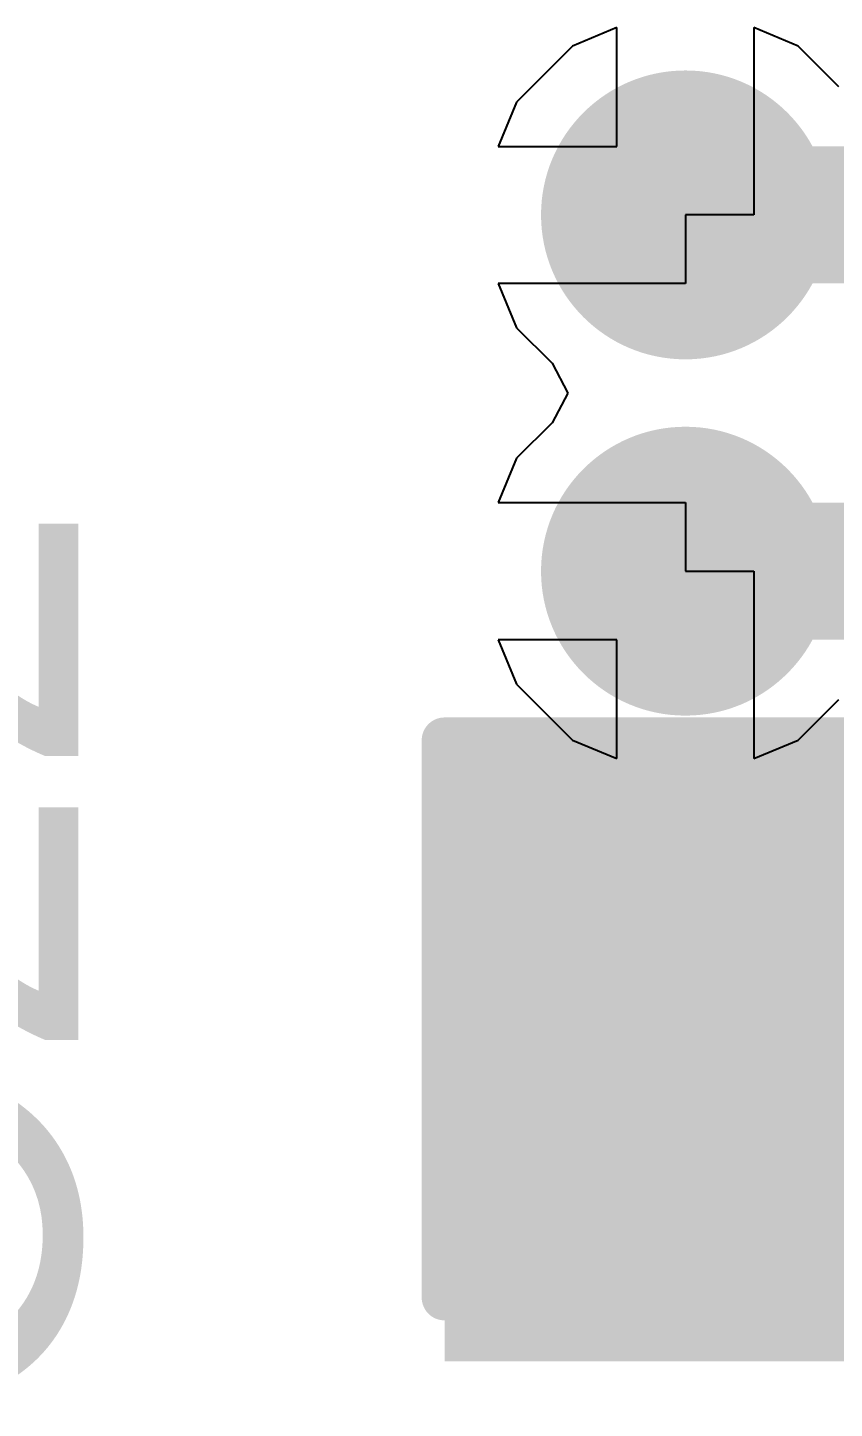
# Model space of a CAD drawing. Header units: inches. Extents: x -18 to 237, y -41 to 211.
# Drawn here: x 27.219 to 29.463, y 76.243 to 80.082 of the extents above; entities that cross this region are included whole.
import ezdxf

# ---------------------------------------------------------------- set-up
doc = ezdxf.new("R2010")
doc.units = ezdxf.units.IN
for name, color, linetype in [('Bottom Layer', 5, 'Continuous'), ('Bottom Solder', 6, 'Continuous'), ('Drill Drawing', 1, 'Continuous'), ('Top Layer', 1, 'Continuous'), ('Top Overlay', 2, 'Continuous'), ('Top Paste', 8, 'Continuous'), ('Top Solder', 216, 'Continuous'), ('Via Holes', 16, 'Continuous')]:
    doc.layers.add(name, color=color, linetype=linetype)
doc.styles.add('Arial', font='', dxfattribs={"height": 0.2})
doc.styles.get('Arial').set_extended_font_data('Arial')

# ---------------------------------------------------------------- blocks, each defined once
blk = doc.blocks.new('C___1210_145')
at = {"layer": 'Top Layer'}
blk.add_hatch(color=1, dxfattribs=at).paths.add_polyline_path([(-2.032, 1.397), (-0.508, 1.397), (-0.508, -1.397), (-2.032, -1.397)])
at = {"layer": 'Top Paste'}
blk.add_hatch(color=8, dxfattribs=at).paths.add_polyline_path([(-2.032, 1.397), (-0.508, 1.397), (-0.508, -1.397), (-2.032, -1.397)])
at = {"layer": 'Top Solder'}
blk.add_hatch(color=216, dxfattribs=at).paths.add_polyline_path([(-2.1336, 1.4986), (-0.4064, 1.4986), (-0.4064, -1.4986), (-2.1336, -1.4986)])
at = {"layer": 'Top Overlay'}
for points in [[(-2.1336, -1.4986, 0.127, 0.127, 0), (-2.1336, 1.4986, 0.127, 0.127, 0)], [(-0.5842, -1.4986, 0.127, 0.127, 0), (-2.1336, -1.4986, 0.127, 0.127, 0)]]:
    blk.add_lwpolyline(points, format="xyseb", dxfattribs=at)
for points in [[(-2.16535, -1.4986, 0.0635, 0.0635, 1), (-2.10185, -1.4986, 0.0635, 0.0635, 1)], [(-2.16535, -1.4986, 0.0635, 0.0635, 1), (-2.10185, -1.4986, 0.0635, 0.0635, 1)], [(-0.61595, -1.4986, 0.0635, 0.0635, 1), (-0.55245, -1.4986, 0.0635, 0.0635, 1)]]:
    blk.add_lwpolyline(points, format="xyseb", close=True, dxfattribs=at)

msp = doc.modelspace()

# ---------------------------------------------------------------- hatches: boundary and pattern name
at = {"layer": 'Bottom Layer'}
h = msp.add_hatch(color=5, dxfattribs=at)
edge = h.paths.add_edge_path()
edge.add_arc((29.0486, 79.5609), 0.3, 0, 360)
h = msp.add_hatch(color=5, dxfattribs=at)
edge = h.paths.add_edge_path()
edge.add_arc((29.0486, 78.5703), 0.3, 0, 360)
at = {"layer": 'Bottom Solder'}
h = msp.add_hatch(color=6, dxfattribs=at)
edge = h.paths.add_edge_path()
edge.add_arc((29.0486, 79.5609), 0.4016, 0, 360)
h = msp.add_hatch(color=6, dxfattribs=at)
edge = h.paths.add_edge_path()
edge.add_arc((29.0486, 78.5703), 0.4016, 0, 360)
at = {"layer": 'Top Layer'}
h = msp.add_hatch(color=1, dxfattribs=at)
edge = h.paths.add_edge_path()
edge.add_arc((29.0486, 79.5609), 0.3, 0, 360)
h = msp.add_hatch(color=1, dxfattribs=at)
edge = h.paths.add_edge_path()
edge.add_arc((29.0486, 78.5703), 0.3, 0, 360)
at = {"layer": 'Top Solder'}
h = msp.add_hatch(color=216, dxfattribs=at)
edge = h.paths.add_edge_path()
edge.add_arc((29.0486, 79.5609), 0.4016, 0, 360)
h = msp.add_hatch(color=216, dxfattribs=at)
edge = h.paths.add_edge_path()
edge.add_arc((29.0486, 78.5703), 0.4016, 0, 360)
at = {"layer": 'Via Holes'}
h = msp.add_hatch(color=7, dxfattribs=at)
edge = h.paths.add_edge_path()
edge.add_arc((29.0486, 79.5609), 0.15, 0, 360)
h = msp.add_hatch(color=7, dxfattribs=at)
edge = h.paths.add_edge_path()
edge.add_arc((29.0486, 78.5703), 0.15, 0, 360)

# ---------------------------------------------------------------- linework, layer by layer
at = {"layer": 'Bottom Layer'}
for p, q in [((28.8581, 80.0816), (28.7348, 80.0305)), ((28.8581, 79.7514), (28.8581, 80.0816)), ((29.3624, 80.0305), (29.2391, 80.0816)), ((29.2391, 80.0816), (29.2391, 79.5609)), ((28.7348, 80.0305), (28.5789, 79.8747)), ((29.4756, 79.9174), (29.3624, 80.0305)), ((28.5789, 79.8747), (28.5279, 79.7514)), ((28.5279, 79.7514), (28.8581, 79.7514)), ((29.2391, 79.5609), (29.0486, 79.5609)), ((29.0486, 79.5609), (29.0486, 79.3704)), ((29.0486, 79.3704), (28.5279, 79.3704)), ((28.5279, 79.3704), (28.5789, 79.2471)), ((28.5789, 79.2471), (28.6775, 79.1486)), ((28.6775, 79.1486), (28.7213, 79.0656)), ((28.7213, 79.0656), (28.6775, 78.9826)), ((28.6775, 78.9826), (28.5789, 78.8841)), ((28.5789, 78.8841), (28.5279, 78.7608)), ((28.5279, 78.7608), (29.0486, 78.7608)), ((29.0486, 78.7608), (29.0486, 78.5703)), ((29.0486, 78.5703), (29.2391, 78.5703)), ((29.2391, 78.5703), (29.2391, 78.0495)), ((28.8581, 78.3798), (28.5279, 78.3798)), ((28.5279, 78.3798), (28.5789, 78.2565)), ((28.8581, 78.0495), (28.8581, 78.3798)), ((28.5789, 78.2565), (28.7348, 78.1006)), ((29.3624, 78.1006), (29.4756, 78.2138)), ((28.7348, 78.1006), (28.8581, 78.0495)), ((29.2391, 78.0495), (29.3624, 78.1006))]:
    msp.add_line(p, q, dxfattribs=at)
at = {"layer": 'Drill Drawing'}
for points in [[(28.9216, 79.6879, 0.0508, 0.0508, 0), (29.0486, 79.8149, 0.0508, 0.0508, 0)], [(29.0486, 79.8149, 0.0508, 0.0508, 0), (29.1756, 79.6879, 0.0508, 0.0508, 0)], [(28.9724, 79.6371, 0.0508, 0.0508, 0), (29.0486, 79.7133, 0.0508, 0.0508, 0)], [(29.0486, 79.7133, 0.0508, 0.0508, 0), (29.1248, 79.6371, 0.0508, 0.0508, 0)], [(28.7946, 79.6879, 0.0508, 0.0508, 0), (28.9216, 79.5609, 0.0508, 0.0508, 0)], [(28.7946, 79.6879, 0.0508, 0.0508, 0), (28.9216, 79.6879, 0.0508, 0.0508, 0)], [(29.1756, 79.6879, 0.0508, 0.0508, 0), (29.3026, 79.6879, 0.0508, 0.0508, 0)], [(29.1756, 79.5609, 0.0508, 0.0508, 0), (29.3026, 79.6879, 0.0508, 0.0508, 0)], [(28.8962, 79.6371, 0.0508, 0.0508, 0), (28.9724, 79.5609, 0.0508, 0.0508, 0)], [(28.8962, 79.6371, 0.0508, 0.0508, 0), (28.9724, 79.6371, 0.0508, 0.0508, 0)], [(29.1248, 79.6371, 0.0508, 0.0508, 0), (29.201, 79.6371, 0.0508, 0.0508, 0)], [(29.1248, 79.5609, 0.0508, 0.0508, 0), (29.201, 79.6371, 0.0508, 0.0508, 0)], [(28.7946, 79.4339, 0.0508, 0.0508, 0), (28.9216, 79.5609, 0.0508, 0.0508, 0)], [(28.8962, 79.4847, 0.0508, 0.0508, 0), (28.9724, 79.5609, 0.0508, 0.0508, 0)], [(29.1248, 79.5609, 0.0508, 0.0508, 0), (29.201, 79.4847, 0.0508, 0.0508, 0)], [(29.1756, 79.5609, 0.0508, 0.0508, 0), (29.3026, 79.4339, 0.0508, 0.0508, 0)], [(28.8962, 79.4847, 0.0508, 0.0508, 0), (28.9724, 79.4847, 0.0508, 0.0508, 0)], [(28.9724, 79.4847, 0.0508, 0.0508, 0), (29.0486, 79.4085, 0.0508, 0.0508, 0)], [(29.0486, 79.4085, 0.0508, 0.0508, 0), (29.1248, 79.4847, 0.0508, 0.0508, 0)], [(29.1248, 79.4847, 0.0508, 0.0508, 0), (29.201, 79.4847, 0.0508, 0.0508, 0)], [(28.7946, 79.4339, 0.0508, 0.0508, 0), (28.9216, 79.4339, 0.0508, 0.0508, 0)], [(28.9216, 79.4339, 0.0508, 0.0508, 0), (29.0486, 79.3069, 0.0508, 0.0508, 0)], [(29.0486, 79.3069, 0.0508, 0.0508, 0), (29.1756, 79.4339, 0.0508, 0.0508, 0)], [(29.1756, 79.4339, 0.0508, 0.0508, 0), (29.3026, 79.4339, 0.0508, 0.0508, 0)], [(28.9216, 78.6973, 0.0508, 0.0508, 0), (29.0486, 78.8243, 0.0508, 0.0508, 0)], [(29.0486, 78.8243, 0.0508, 0.0508, 0), (29.1756, 78.6973, 0.0508, 0.0508, 0)], [(28.9724, 78.6465, 0.0508, 0.0508, 0), (29.0486, 78.7227, 0.0508, 0.0508, 0)], [(29.0486, 78.7227, 0.0508, 0.0508, 0), (29.1248, 78.6465, 0.0508, 0.0508, 0)], [(28.7946, 78.6973, 0.0508, 0.0508, 0), (28.9216, 78.5703, 0.0508, 0.0508, 0)], [(28.7946, 78.6973, 0.0508, 0.0508, 0), (28.9216, 78.6973, 0.0508, 0.0508, 0)], [(29.1756, 78.6973, 0.0508, 0.0508, 0), (29.3026, 78.6973, 0.0508, 0.0508, 0)], [(29.1756, 78.5703, 0.0508, 0.0508, 0), (29.3026, 78.6973, 0.0508, 0.0508, 0)], [(28.8962, 78.6465, 0.0508, 0.0508, 0), (28.9724, 78.5703, 0.0508, 0.0508, 0)], [(28.8962, 78.6465, 0.0508, 0.0508, 0), (28.9724, 78.6465, 0.0508, 0.0508, 0)], [(29.1248, 78.6465, 0.0508, 0.0508, 0), (29.201, 78.6465, 0.0508, 0.0508, 0)], [(29.1248, 78.5703, 0.0508, 0.0508, 0), (29.201, 78.6465, 0.0508, 0.0508, 0)], [(28.7946, 78.4433, 0.0508, 0.0508, 0), (28.9216, 78.5703, 0.0508, 0.0508, 0)], [(28.8962, 78.4941, 0.0508, 0.0508, 0), (28.9724, 78.5703, 0.0508, 0.0508, 0)], [(29.1248, 78.5703, 0.0508, 0.0508, 0), (29.201, 78.4941, 0.0508, 0.0508, 0)], [(29.1756, 78.5703, 0.0508, 0.0508, 0), (29.3026, 78.4433, 0.0508, 0.0508, 0)], [(28.8962, 78.4941, 0.0508, 0.0508, 0), (28.9724, 78.4941, 0.0508, 0.0508, 0)], [(28.9724, 78.4941, 0.0508, 0.0508, 0), (29.0486, 78.4179, 0.0508, 0.0508, 0)], [(29.0486, 78.4179, 0.0508, 0.0508, 0), (29.1248, 78.4941, 0.0508, 0.0508, 0)], [(29.1248, 78.4941, 0.0508, 0.0508, 0), (29.201, 78.4941, 0.0508, 0.0508, 0)], [(28.7946, 78.4433, 0.0508, 0.0508, 0), (28.9216, 78.4433, 0.0508, 0.0508, 0)], [(28.9216, 78.4433, 0.0508, 0.0508, 0), (29.0486, 78.3163, 0.0508, 0.0508, 0)], [(29.0486, 78.3163, 0.0508, 0.0508, 0), (29.1756, 78.4433, 0.0508, 0.0508, 0)], [(29.1756, 78.4433, 0.0508, 0.0508, 0), (29.3026, 78.4433, 0.0508, 0.0508, 0)]]:
    msp.add_lwpolyline(points, format="xyseb", dxfattribs=at)
for points in [[(29.0359, 79.8149, 0.0254, 0.0254, 1), (29.0613, 79.8149, 0.0254, 0.0254, 1)], [(29.0359, 79.8149, 0.0254, 0.0254, 1), (29.0613, 79.8149, 0.0254, 0.0254, 1)], [(29.0359, 79.7133, 0.0254, 0.0254, 1), (29.0613, 79.7133, 0.0254, 0.0254, 1)], [(29.0359, 79.7133, 0.0254, 0.0254, 1), (29.0613, 79.7133, 0.0254, 0.0254, 1)], [(28.7819, 79.6879, 0.0254, 0.0254, 1), (28.8073, 79.6879, 0.0254, 0.0254, 1)], [(28.7819, 79.6879, 0.0254, 0.0254, 1), (28.8073, 79.6879, 0.0254, 0.0254, 1)], [(28.9089, 79.6879, 0.0254, 0.0254, 1), (28.9343, 79.6879, 0.0254, 0.0254, 1)], [(28.9089, 79.6879, 0.0254, 0.0254, 1), (28.9343, 79.6879, 0.0254, 0.0254, 1)], [(29.1629, 79.6879, 0.0254, 0.0254, 1), (29.1883, 79.6879, 0.0254, 0.0254, 1)], [(29.1629, 79.6879, 0.0254, 0.0254, 1), (29.1883, 79.6879, 0.0254, 0.0254, 1)], [(29.2899, 79.6879, 0.0254, 0.0254, 1), (29.3153, 79.6879, 0.0254, 0.0254, 1)], [(29.2899, 79.6879, 0.0254, 0.0254, 1), (29.3153, 79.6879, 0.0254, 0.0254, 1)], [(28.8835, 79.6371, 0.0254, 0.0254, 1), (28.9089, 79.6371, 0.0254, 0.0254, 1)], [(28.8835, 79.6371, 0.0254, 0.0254, 1), (28.9089, 79.6371, 0.0254, 0.0254, 1)], [(28.9597, 79.6371, 0.0254, 0.0254, 1), (28.9851, 79.6371, 0.0254, 0.0254, 1)], [(28.9597, 79.6371, 0.0254, 0.0254, 1), (28.9851, 79.6371, 0.0254, 0.0254, 1)], [(29.1121, 79.6371, 0.0254, 0.0254, 1), (29.1375, 79.6371, 0.0254, 0.0254, 1)], [(29.1121, 79.6371, 0.0254, 0.0254, 1), (29.1375, 79.6371, 0.0254, 0.0254, 1)], [(29.1883, 79.6371, 0.0254, 0.0254, 1), (29.2137, 79.6371, 0.0254, 0.0254, 1)], [(29.1883, 79.6371, 0.0254, 0.0254, 1), (29.2137, 79.6371, 0.0254, 0.0254, 1)], [(28.9089, 79.5609, 0.0254, 0.0254, 1), (28.9343, 79.5609, 0.0254, 0.0254, 1)], [(28.9089, 79.5609, 0.0254, 0.0254, 1), (28.9343, 79.5609, 0.0254, 0.0254, 1)], [(28.9597, 79.5609, 0.0254, 0.0254, 1), (28.9851, 79.5609, 0.0254, 0.0254, 1)], [(28.9597, 79.5609, 0.0254, 0.0254, 1), (28.9851, 79.5609, 0.0254, 0.0254, 1)], [(29.1121, 79.5609, 0.0254, 0.0254, 1), (29.1375, 79.5609, 0.0254, 0.0254, 1)], [(29.1121, 79.5609, 0.0254, 0.0254, 1), (29.1375, 79.5609, 0.0254, 0.0254, 1)], [(29.1629, 79.5609, 0.0254, 0.0254, 1), (29.1883, 79.5609, 0.0254, 0.0254, 1)], [(29.1629, 79.5609, 0.0254, 0.0254, 1), (29.1883, 79.5609, 0.0254, 0.0254, 1)], [(28.8835, 79.4847, 0.0254, 0.0254, 1), (28.9089, 79.4847, 0.0254, 0.0254, 1)], [(28.8835, 79.4847, 0.0254, 0.0254, 1), (28.9089, 79.4847, 0.0254, 0.0254, 1)], [(28.9597, 79.4847, 0.0254, 0.0254, 1), (28.9851, 79.4847, 0.0254, 0.0254, 1)], [(28.9597, 79.4847, 0.0254, 0.0254, 1), (28.9851, 79.4847, 0.0254, 0.0254, 1)], [(29.1121, 79.4847, 0.0254, 0.0254, 1), (29.1375, 79.4847, 0.0254, 0.0254, 1)], [(29.1121, 79.4847, 0.0254, 0.0254, 1), (29.1375, 79.4847, 0.0254, 0.0254, 1)], [(29.1883, 79.4847, 0.0254, 0.0254, 1), (29.2137, 79.4847, 0.0254, 0.0254, 1)], [(29.1883, 79.4847, 0.0254, 0.0254, 1), (29.2137, 79.4847, 0.0254, 0.0254, 1)], [(28.7819, 79.4339, 0.0254, 0.0254, 1), (28.8073, 79.4339, 0.0254, 0.0254, 1)], [(28.7819, 79.4339, 0.0254, 0.0254, 1), (28.8073, 79.4339, 0.0254, 0.0254, 1)], [(28.9089, 79.4339, 0.0254, 0.0254, 1), (28.9343, 79.4339, 0.0254, 0.0254, 1)], [(28.9089, 79.4339, 0.0254, 0.0254, 1), (28.9343, 79.4339, 0.0254, 0.0254, 1)], [(29.0359, 79.4085, 0.0254, 0.0254, 1), (29.0613, 79.4085, 0.0254, 0.0254, 1)], [(29.0359, 79.4085, 0.0254, 0.0254, 1), (29.0613, 79.4085, 0.0254, 0.0254, 1)], [(29.1629, 79.4339, 0.0254, 0.0254, 1), (29.1883, 79.4339, 0.0254, 0.0254, 1)], [(29.1629, 79.4339, 0.0254, 0.0254, 1), (29.1883, 79.4339, 0.0254, 0.0254, 1)], [(29.2899, 79.4339, 0.0254, 0.0254, 1), (29.3153, 79.4339, 0.0254, 0.0254, 1)], [(29.2899, 79.4339, 0.0254, 0.0254, 1), (29.3153, 79.4339, 0.0254, 0.0254, 1)], [(29.0359, 79.3069, 0.0254, 0.0254, 1), (29.0613, 79.3069, 0.0254, 0.0254, 1)], [(29.0359, 79.3069, 0.0254, 0.0254, 1), (29.0613, 79.3069, 0.0254, 0.0254, 1)], [(29.0359, 78.8243, 0.0254, 0.0254, 1), (29.0613, 78.8243, 0.0254, 0.0254, 1)], [(29.0359, 78.8243, 0.0254, 0.0254, 1), (29.0613, 78.8243, 0.0254, 0.0254, 1)], [(29.0359, 78.7227, 0.0254, 0.0254, 1), (29.0613, 78.7227, 0.0254, 0.0254, 1)], [(29.0359, 78.7227, 0.0254, 0.0254, 1), (29.0613, 78.7227, 0.0254, 0.0254, 1)], [(28.7819, 78.6973, 0.0254, 0.0254, 1), (28.8073, 78.6973, 0.0254, 0.0254, 1)], [(28.7819, 78.6973, 0.0254, 0.0254, 1), (28.8073, 78.6973, 0.0254, 0.0254, 1)], [(28.9089, 78.6973, 0.0254, 0.0254, 1), (28.9343, 78.6973, 0.0254, 0.0254, 1)], [(28.9089, 78.6973, 0.0254, 0.0254, 1), (28.9343, 78.6973, 0.0254, 0.0254, 1)], [(29.1629, 78.6973, 0.0254, 0.0254, 1), (29.1883, 78.6973, 0.0254, 0.0254, 1)], [(29.1629, 78.6973, 0.0254, 0.0254, 1), (29.1883, 78.6973, 0.0254, 0.0254, 1)], [(29.2899, 78.6973, 0.0254, 0.0254, 1), (29.3153, 78.6973, 0.0254, 0.0254, 1)], [(29.2899, 78.6973, 0.0254, 0.0254, 1), (29.3153, 78.6973, 0.0254, 0.0254, 1)], [(28.8835, 78.6465, 0.0254, 0.0254, 1), (28.9089, 78.6465, 0.0254, 0.0254, 1)], [(28.8835, 78.6465, 0.0254, 0.0254, 1), (28.9089, 78.6465, 0.0254, 0.0254, 1)], [(28.9597, 78.6465, 0.0254, 0.0254, 1), (28.9851, 78.6465, 0.0254, 0.0254, 1)], [(28.9597, 78.6465, 0.0254, 0.0254, 1), (28.9851, 78.6465, 0.0254, 0.0254, 1)], [(29.1121, 78.6465, 0.0254, 0.0254, 1), (29.1375, 78.6465, 0.0254, 0.0254, 1)], [(29.1121, 78.6465, 0.0254, 0.0254, 1), (29.1375, 78.6465, 0.0254, 0.0254, 1)], [(29.1883, 78.6465, 0.0254, 0.0254, 1), (29.2137, 78.6465, 0.0254, 0.0254, 1)], [(29.1883, 78.6465, 0.0254, 0.0254, 1), (29.2137, 78.6465, 0.0254, 0.0254, 1)], [(28.9089, 78.5703, 0.0254, 0.0254, 1), (28.9343, 78.5703, 0.0254, 0.0254, 1)], [(28.9089, 78.5703, 0.0254, 0.0254, 1), (28.9343, 78.5703, 0.0254, 0.0254, 1)], [(28.9597, 78.5703, 0.0254, 0.0254, 1), (28.9851, 78.5703, 0.0254, 0.0254, 1)], [(28.9597, 78.5703, 0.0254, 0.0254, 1), (28.9851, 78.5703, 0.0254, 0.0254, 1)], [(29.1121, 78.5703, 0.0254, 0.0254, 1), (29.1375, 78.5703, 0.0254, 0.0254, 1)], [(29.1121, 78.5703, 0.0254, 0.0254, 1), (29.1375, 78.5703, 0.0254, 0.0254, 1)], [(29.1629, 78.5703, 0.0254, 0.0254, 1), (29.1883, 78.5703, 0.0254, 0.0254, 1)], [(29.1629, 78.5703, 0.0254, 0.0254, 1), (29.1883, 78.5703, 0.0254, 0.0254, 1)], [(28.8835, 78.4941, 0.0254, 0.0254, 1), (28.9089, 78.4941, 0.0254, 0.0254, 1)], [(28.8835, 78.4941, 0.0254, 0.0254, 1), (28.9089, 78.4941, 0.0254, 0.0254, 1)], [(28.9597, 78.4941, 0.0254, 0.0254, 1), (28.9851, 78.4941, 0.0254, 0.0254, 1)], [(28.9597, 78.4941, 0.0254, 0.0254, 1), (28.9851, 78.4941, 0.0254, 0.0254, 1)], [(29.1121, 78.4941, 0.0254, 0.0254, 1), (29.1375, 78.4941, 0.0254, 0.0254, 1)], [(29.1121, 78.4941, 0.0254, 0.0254, 1), (29.1375, 78.4941, 0.0254, 0.0254, 1)], [(29.1883, 78.4941, 0.0254, 0.0254, 1), (29.2137, 78.4941, 0.0254, 0.0254, 1)], [(29.1883, 78.4941, 0.0254, 0.0254, 1), (29.2137, 78.4941, 0.0254, 0.0254, 1)], [(28.7819, 78.4433, 0.0254, 0.0254, 1), (28.8073, 78.4433, 0.0254, 0.0254, 1)], [(28.7819, 78.4433, 0.0254, 0.0254, 1), (28.8073, 78.4433, 0.0254, 0.0254, 1)], [(28.9089, 78.4433, 0.0254, 0.0254, 1), (28.9343, 78.4433, 0.0254, 0.0254, 1)], [(28.9089, 78.4433, 0.0254, 0.0254, 1), (28.9343, 78.4433, 0.0254, 0.0254, 1)], [(29.0359, 78.4179, 0.0254, 0.0254, 1), (29.0613, 78.4179, 0.0254, 0.0254, 1)], [(29.0359, 78.4179, 0.0254, 0.0254, 1), (29.0613, 78.4179, 0.0254, 0.0254, 1)], [(29.1629, 78.4433, 0.0254, 0.0254, 1), (29.1883, 78.4433, 0.0254, 0.0254, 1)], [(29.1629, 78.4433, 0.0254, 0.0254, 1), (29.1883, 78.4433, 0.0254, 0.0254, 1)], [(29.2899, 78.4433, 0.0254, 0.0254, 1), (29.3153, 78.4433, 0.0254, 0.0254, 1)], [(29.2899, 78.4433, 0.0254, 0.0254, 1), (29.3153, 78.4433, 0.0254, 0.0254, 1)], [(29.0359, 78.3163, 0.0254, 0.0254, 1), (29.0613, 78.3163, 0.0254, 0.0254, 1)], [(29.0359, 78.3163, 0.0254, 0.0254, 1), (29.0613, 78.3163, 0.0254, 0.0254, 1)]]:
    msp.add_lwpolyline(points, format="xyseb", close=True, dxfattribs=at)
at = {"layer": 'Top Layer'}
for p, q in [((28.8581, 80.0816), (28.7348, 80.0305)), ((28.8581, 79.7514), (28.8581, 80.0816)), ((29.3624, 80.0305), (29.2391, 80.0816)), ((29.2391, 80.0816), (29.2391, 79.5609)), ((28.7348, 80.0305), (28.5789, 79.8747)), ((29.4756, 79.9174), (29.3624, 80.0305)), ((28.5789, 79.8747), (28.5279, 79.7514)), ((28.5279, 79.7514), (28.8581, 79.7514)), ((29.2391, 79.5609), (29.0486, 79.5609)), ((29.0486, 79.5609), (29.0486, 79.3704)), ((29.0486, 79.3704), (28.5279, 79.3704)), ((28.5279, 79.3704), (28.5789, 79.2471)), ((28.5789, 79.2471), (28.6775, 79.1486)), ((28.6775, 79.1486), (28.7213, 79.0656)), ((28.7213, 79.0656), (28.6775, 78.9826)), ((28.6775, 78.9826), (28.5789, 78.8841)), ((28.5789, 78.8841), (28.5279, 78.7608)), ((28.5279, 78.7608), (29.0486, 78.7608)), ((29.0486, 78.7608), (29.0486, 78.5703)), ((29.0486, 78.5703), (29.2391, 78.5703)), ((29.2391, 78.5703), (29.2391, 78.0495)), ((28.8581, 78.3798), (28.5279, 78.3798)), ((28.5279, 78.3798), (28.5789, 78.2565)), ((28.8581, 78.0495), (28.8581, 78.3798)), ((28.5789, 78.2565), (28.7348, 78.1006)), ((29.3624, 78.1006), (29.4756, 78.2138)), ((28.7348, 78.1006), (28.8581, 78.0495)), ((29.2391, 78.0495), (29.3624, 78.1006))]:
    msp.add_line(p, q, dxfattribs=at)
for points in [[(29.0486, 79.5609, 0.381, 0.381, 0), (29.9026, 79.5609, 0.381, 0.381, 0)], [(29.0486, 78.5703, 0.381, 0.381, 0), (29.9026, 78.5703, 0.381, 0.381, 0)]]:
    msp.add_lwpolyline(points, format="xyseb", dxfattribs=at)
for points in [[(28.9534, 79.5609, 0.1905, 0.1905, 1), (29.1439, 79.5609, 0.1905, 0.1905, 1)], [(28.9534, 78.5703, 0.1905, 0.1905, 1), (29.1439, 78.5703, 0.1905, 0.1905, 1)]]:
    msp.add_lwpolyline(points, format="xyseb", close=True, dxfattribs=at)

# ---------------------------------------------------------------- block references
at = {"rotation": 270}
msp.add_blockref('C___1210_145', (29.8772, 75.9665), dxfattribs=at)

# ---------------------------------------------------------------- texts
at = {"layer": 'Top Overlay', "style": 'Arial'}
msp.add_text('C22', height=1.016, rotation=90, dxfattribs=at).set_placement((27.3598, 76.1705))

doc.saveas('drawing.dxf')
